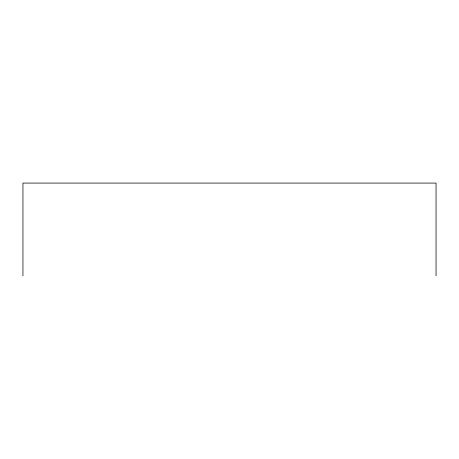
<?xml version="1.0" encoding="UTF-8"?>
<svg xmlns="http://www.w3.org/2000/svg" width="459" height="459" viewBox="0 0 459 459"><rect width="100%" height="100%" fill="white"/><g stroke="black" fill="none" stroke-linecap="round" stroke-linejoin="round"><path stroke-width="0.69" d="M436.05 275.916L436.05 183.084L22.95 183.084L22.95 275.916"/></g></svg>
